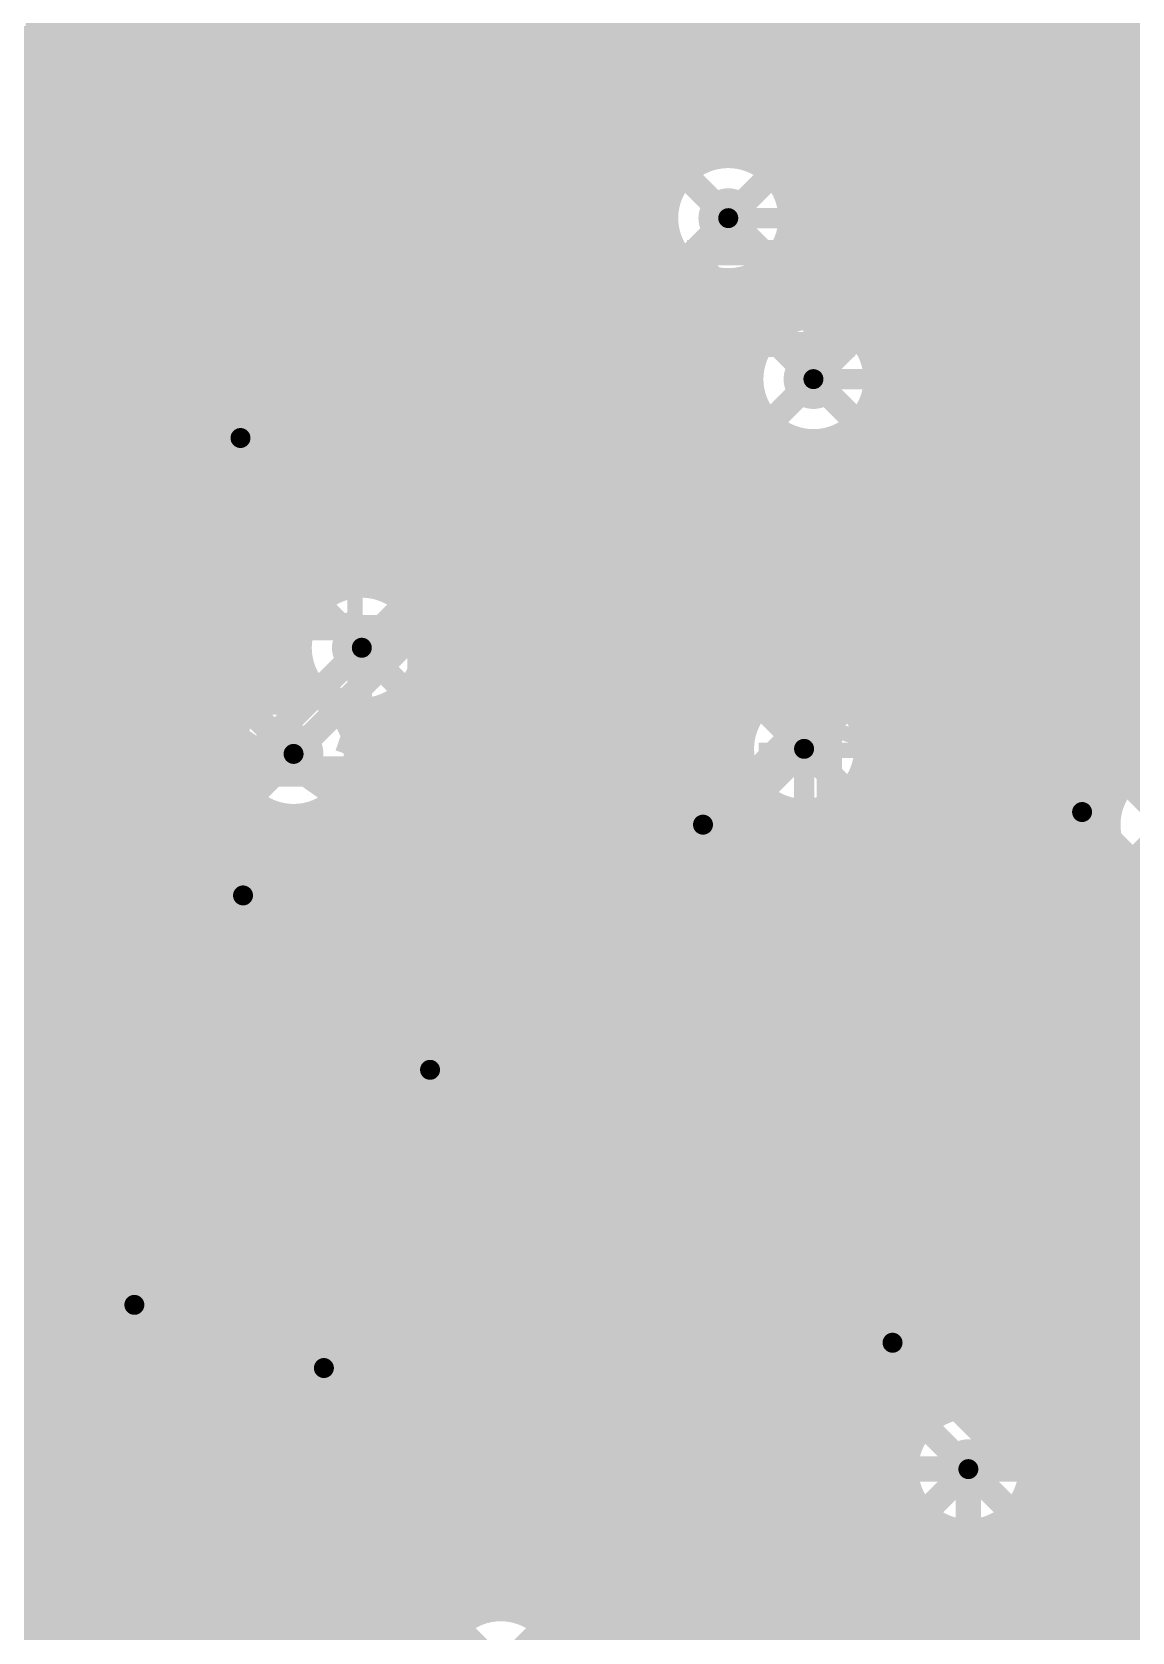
# Model space of a CAD drawing. Extents: x -11 to 221, y -93 to 178.
# Drawn here: x 78.35 to 89.4, y 75.07 to 91.15 of the extents above; entities that cross this region are included whole.
import ezdxf

# ---------------------------------------------------------------- set-up
doc = ezdxf.new("R2010")
doc.units = 0
doc.header["$MEASUREMENT"] = 0
doc.layers.get('0').update_dxf_attribs({"linetype": 'CONTINUOUS'})
for name, color, linetype in [('26-349-0_BOT', 7, 'CONTINUOUS'), ('26-349-0_DRD', 7, 'CONTINUOUS'), ('26-349-0_DRL', 2, 'CONTINUOUS'), ('26-349-0_IN1', 3, 'CONTINUOUS'), ('26-349-0_IN2', 5, 'CONTINUOUS'), ('26-349-0_SMT', 14, 'CONTINUOUS'), ('26-349-0_SPT', 9, 'CONTINUOUS'), ('26-349-0_SST', 12, 'CONTINUOUS'), ('26-349-0_TOP', 11, 'CONTINUOUS'), ('THRUHOLE_TAP', 15, 'CONTINUOUS')]:
    doc.layers.add(name, color=color, linetype=linetype)

# ---------------------------------------------------------------- blocks, each defined once
blk = doc.blocks.new('ROUND_78')
at = {"const_width": 0.29972}
blk.add_lwpolyline([(-0.14986, 0, 1), (0.14986, 0, 1)], format="xyb", close=True, dxfattribs=at)
blk = doc.blocks.new('ROUND_102')
at = {"const_width": 0.10033}
blk.add_lwpolyline([(-0.050164, 0, 1), (0.050164, 0, 1)], format="xyb", close=True, dxfattribs=at)
blk = doc.blocks.new('ROUND_82')
at = {"const_width": 0.29972}
blk.add_lwpolyline([(-0.14986, 0, 1), (0.14986, 0, 1)], format="xyb", close=True, dxfattribs=at)
blk = doc.blocks.new('RECTANGLE_3')
blk.add_solid([(0.4826, 0.4064), (0.4826, -0.4064), (-0.4826, 0.4064), (-0.4826, -0.4064)])
blk = doc.blocks.new('RECTANGLE_40')
blk.add_solid([(0.635, 0.508), (0.635, -0.508), (-0.635, 0.508), (-0.635, -0.508)])
blk = doc.blocks.new('RECTANGLE_56')
blk.add_solid([(0.3429, 0.635), (0.3429, -0.635), (-0.3429, 0.635), (-0.3429, -0.635)])
blk = doc.blocks.new('ROUND_88')
at = {"const_width": 0.10033}
blk.add_lwpolyline([(-0.050164, 0, 1), (0.050164, 0, 1)], format="xyb", close=True, dxfattribs=at)

msp = doc.modelspace()

# ---------------------------------------------------------------- linework, layer by layer
at = {"layer": '26-349-0_BOT'}
for points, const_width in [([(157.988, 89.281), (85.344, 89.281)], 0.2032), ([(150.114, 87.63), (150.08098, 87.66302), (86.19998, 87.66302)], 0.2032), ([(156.21, 84.963), (81.661, 84.963)], 0.2032), ([(86.106, 83.947), (86.614, 84.455), (150.622, 84.455), (150.749, 84.328)], 0.2032), ([(148.8694, 78.232), (148.844, 78.232), (146.177, 80.899), (104.394, 80.899), (104.267, 81.026), (83.8454, 81.026), (80.9752, 83.8962)], 0.2032), ([(87.757, 76.708), (86.614, 75.565), (83.947, 75.565), (83.058, 74.676)], 0.254)]:
    msp.add_lwpolyline(points, dxfattribs=dict(at, const_width=const_width))
at = {"layer": '26-349-0_DRD', "const_width": 0.254}
for points in [[(84.074, 90.551), (84.074, 88.011)], [(86.614, 90.551), (84.074, 90.551)], [(86.614, 90.551), (84.074, 88.011)], [(86.614, 88.011), (84.074, 90.551)], [(86.614, 88.011), (86.614, 90.551)], [(84.92998, 88.93302), (84.92998, 86.39302)], [(87.46998, 88.93302), (84.92998, 88.93302)], [(87.46998, 88.93302), (84.92998, 86.39302)], [(87.46998, 86.39302), (84.92998, 88.93302)], [(87.46998, 86.39302), (87.46998, 88.93302)], [(79.1718, 88.3412), (79.1718, 85.8012)], [(81.7118, 88.3412), (79.1718, 88.3412)], [(81.7118, 88.3412), (79.1718, 85.8012)], [(81.7118, 85.8012), (79.1718, 88.3412)], [(79.1718, 88.3412), (79.1718, 85.8012)], [(81.7118, 88.3412), (79.1718, 88.3412)], [(81.7118, 88.3412), (79.1718, 85.8012)], [(81.7118, 85.8012), (79.1718, 88.3412)], [(81.7118, 85.8012), (81.7118, 88.3412)], [(81.7118, 85.8012), (81.7118, 88.3412)], [(84.074, 88.011), (86.614, 88.011)], [(84.92998, 86.39302), (87.46998, 86.39302)], [(80.391, 86.233), (80.391, 83.693)], [(82.931, 86.233), (80.391, 86.233)], [(82.931, 86.233), (80.391, 83.693)], [(82.931, 83.693), (80.391, 86.233)], [(82.931, 83.693), (82.931, 86.233)], [(79.1718, 85.8012), (81.7118, 85.8012)], [(79.1718, 85.8012), (81.7118, 85.8012)], [(79.7052, 85.1662), (79.7052, 82.6262)], [(82.2452, 85.1662), (79.7052, 85.1662)], [(82.2452, 85.1662), (79.7052, 82.6262)], [(82.2452, 82.6262), (79.7052, 85.1662)], [(82.2452, 82.6262), (82.2452, 85.1662)], [(84.836, 85.217), (84.836, 82.677)], [(87.376, 85.217), (84.836, 85.217)], [(87.376, 85.217), (84.836, 82.677)], [(87.376, 82.677), (84.836, 85.217)], [(87.376, 82.677), (87.376, 85.217)], [(87.63, 84.582), (87.63, 82.042)], [(90.17, 84.582), (87.63, 84.582)], [(90.17, 84.582), (87.63, 82.042)], [(90.17, 82.042), (87.63, 84.582)], [(87.63, 84.582), (87.63, 82.042)], [(90.17, 84.582), (87.63, 84.582)], [(90.17, 84.582), (87.63, 82.042)], [(90.17, 82.042), (87.63, 84.582)], [(83.82, 84.455), (83.82, 81.915)], [(86.36, 84.455), (83.82, 84.455)], [(86.36, 84.455), (83.82, 81.915)], [(86.36, 81.915), (83.82, 84.455)], [(83.82, 84.455), (83.82, 81.915)], [(86.36, 84.455), (83.82, 84.455)], [(86.36, 84.455), (83.82, 81.915)], [(86.36, 81.915), (83.82, 84.455)], [(86.36, 81.915), (86.36, 84.455)], [(86.36, 81.915), (86.36, 84.455)], [(88.519, 84.455), (88.519, 81.915)], [(91.059, 84.455), (88.519, 84.455)], [(91.059, 84.455), (88.519, 81.915)], [(91.059, 81.915), (88.519, 84.455)], [(78.6892, 83.7438), (76.1492, 83.7438)], [(78.6892, 83.7438), (76.1492, 81.2038)], [(78.6892, 81.2038), (76.1492, 83.7438)], [(78.6892, 83.7438), (76.1492, 83.7438)], [(78.6892, 83.7438), (76.1492, 81.2038)], [(78.6892, 81.2038), (76.1492, 83.7438)], [(78.6892, 81.2038), (78.6892, 83.7438)], [(78.6892, 81.2038), (78.6892, 83.7438)], [(79.1972, 83.7438), (79.1972, 81.2038)], [(81.7372, 83.7438), (79.1972, 83.7438)], [(81.7372, 83.7438), (79.1972, 81.2038)], [(81.7372, 81.2038), (79.1972, 83.7438)], [(79.1972, 83.7438), (79.1972, 81.2038)], [(81.7372, 83.7438), (79.1972, 83.7438)], [(81.7372, 83.7438), (79.1972, 81.2038)], [(81.7372, 81.2038), (79.1972, 83.7438)], [(79.1972, 83.7438), (79.1972, 81.2038)], [(81.7372, 83.7438), (79.1972, 83.7438)], [(81.7372, 83.7438), (79.1972, 81.2038)], [(81.7372, 81.2038), (79.1972, 83.7438)], [(80.391, 83.693), (82.931, 83.693)], [(81.7372, 81.2038), (81.7372, 83.7438)], [(81.7372, 81.2038), (81.7372, 83.7438)], [(81.7372, 81.2038), (81.7372, 83.7438)], [(79.7052, 82.6262), (82.2452, 82.6262)], [(84.836, 82.677), (87.376, 82.677)], [(81.0768, 81.9912), (81.0768, 79.4512)], [(83.6168, 81.9912), (81.0768, 81.9912)], [(83.6168, 81.9912), (81.0768, 79.4512)], [(83.6168, 79.4512), (81.0768, 81.9912)], [(81.0768, 81.9912), (81.0768, 79.4512)], [(83.6168, 81.9912), (81.0768, 81.9912)], [(83.6168, 81.9912), (81.0768, 79.4512)], [(83.6168, 79.4512), (81.0768, 81.9912)], [(83.6168, 79.4512), (83.6168, 81.9912)], [(83.6168, 79.4512), (83.6168, 81.9912)], [(83.82, 81.915), (86.36, 81.915)], [(83.82, 81.915), (86.36, 81.915)], [(87.63, 82.042), (90.17, 82.042)], [(87.63, 82.042), (90.17, 82.042)], [(88.519, 81.915), (91.059, 81.915)], [(76.1492, 81.2038), (78.6892, 81.2038)], [(76.1492, 81.2038), (78.6892, 81.2038)], [(79.1972, 81.2038), (81.7372, 81.2038)], [(79.1972, 81.2038), (81.7372, 81.2038)], [(79.1972, 81.2038), (81.7372, 81.2038)], [(78.6892, 80.5688), (76.1492, 80.5688)], [(78.6892, 80.5688), (76.1492, 78.0288)], [(78.6892, 78.0288), (76.1492, 80.5688)], [(78.6892, 80.5688), (76.1492, 80.5688)], [(78.6892, 80.5688), (76.1492, 78.0288)], [(78.6892, 78.0288), (76.1492, 80.5688)], [(78.6892, 78.0288), (78.6892, 80.5688)], [(78.6892, 78.0288), (78.6892, 80.5688)], [(80.645, 79.629), (78.105, 79.629)], [(80.645, 79.629), (78.105, 77.089)], [(80.645, 77.089), (78.105, 79.629)], [(80.645, 77.089), (80.645, 79.629)], [(81.0768, 79.4512), (83.6168, 79.4512)], [(81.0768, 79.4512), (83.6168, 79.4512)], [(85.725, 79.248), (85.725, 76.708)], [(88.265, 79.248), (85.725, 79.248)], [(88.265, 79.248), (85.725, 76.708)], [(88.265, 76.708), (85.725, 79.248)], [(85.725, 79.248), (85.725, 76.708)], [(88.265, 79.248), (85.725, 79.248)], [(88.265, 79.248), (85.725, 76.708)], [(88.265, 76.708), (85.725, 79.248)], [(88.265, 76.708), (88.265, 79.248)], [(88.265, 76.708), (88.265, 79.248)], [(80.01, 78.994), (80.01, 76.454)], [(82.55, 78.994), (80.01, 78.994)], [(82.55, 78.994), (80.01, 76.454)], [(82.55, 76.454), (80.01, 78.994)], [(80.01, 78.994), (80.01, 76.454)], [(82.55, 78.994), (80.01, 78.994)], [(82.55, 78.994), (80.01, 76.454)], [(82.55, 76.454), (80.01, 78.994)], [(82.55, 76.454), (82.55, 78.994)], [(82.55, 76.454), (82.55, 78.994)], [(78.7908, 78.8162), (76.2508, 78.8162)], [(78.7908, 78.8162), (76.2508, 76.2762)], [(78.7908, 76.2762), (76.2508, 78.8162)], [(78.7908, 78.8162), (76.2508, 78.8162)], [(78.7908, 78.8162), (76.2508, 76.2762)], [(78.7908, 76.2762), (76.2508, 78.8162)], [(78.7908, 78.8162), (76.2508, 78.8162)], [(78.7908, 78.8162), (76.2508, 76.2762)], [(78.7908, 76.2762), (76.2508, 78.8162)], [(78.7908, 78.8162), (76.2508, 78.8162)], [(78.7908, 78.8162), (76.2508, 76.2762)], [(78.7908, 76.2762), (76.2508, 78.8162)], [(78.7908, 76.2762), (78.7908, 78.8162)], [(78.7908, 76.2762), (78.7908, 78.8162)], [(78.7908, 76.2762), (78.7908, 78.8162)], [(78.7908, 76.2762), (78.7908, 78.8162)], [(76.1492, 78.0288), (78.6892, 78.0288)], [(76.1492, 78.0288), (78.6892, 78.0288)], [(86.487, 77.978), (86.487, 75.438)], [(89.027, 77.978), (86.487, 77.978)], [(89.027, 77.978), (86.487, 75.438)], [(89.027, 75.438), (86.487, 77.978)], [(89.027, 75.438), (89.027, 77.978)], [(78.105, 77.089), (80.645, 77.089)], [(85.725, 76.708), (88.265, 76.708)], [(85.725, 76.708), (88.265, 76.708)], [(80.01, 76.454), (82.55, 76.454)], [(80.01, 76.454), (82.55, 76.454)], [(76.2508, 76.2762), (78.7908, 76.2762)], [(76.2508, 76.2762), (78.7908, 76.2762)], [(76.2508, 76.2762), (78.7908, 76.2762)], [(76.2508, 76.2762), (78.7908, 76.2762)], [(81.788, 75.946), (81.788, 73.406)], [(84.328, 75.946), (81.788, 75.946)], [(84.328, 75.946), (81.788, 73.406)], [(84.328, 73.406), (81.788, 75.946)], [(84.328, 73.406), (84.328, 75.946)], [(86.487, 75.438), (89.027, 75.438)]]:
    msp.add_lwpolyline(points, dxfattribs=at)
at = {"layer": '26-349-0_IN1', "const_width": 0.254}
for points in [[(86.0552, 103.3272), (86.0552, 89.45118)], [(85.8266, 103.0986), (85.8266, 89.82964)], [(85.598, 102.87), (85.598, 89.9668)], [(85.3694, 102.6414), (85.3694, 90.01252)], [(85.1408, 100.1903), (85.1408, 89.98204)], [(89.4842, 100.0379), (89.4842, 83.85048)], [(84.9122, 99.89058), (84.9122, 89.87028)], [(89.2556, 99.7966), (89.2556, 83.95208)], [(84.6836, 99.70008), (84.6836, 89.59596)], [(89.027, 99.63658), (89.027, 84.03082)], [(83.312, 99.51974), (83.312, 75.3618)], [(83.5406, 99.45878), (83.5406, 75.22464)], [(83.7692, 99.43338), (83.7692, 74.84618)], [(83.9978, 99.44354), (83.9978, 74.36866)], [(84.2264, 99.48672), (84.2264, 74.26706)], [(84.455, 99.57054), (84.455, 83.54822)], [(87.884, 99.48164), (87.884, 77.42682)], [(88.1126, 99.441), (88.1126, 77.34808)], [(88.3412, 99.43592), (88.3412, 83.78444)], [(88.5698, 99.46386), (88.5698, 83.96478)], [(88.7984, 99.5299), (88.7984, 84.0359)], [(81.4832, 98.7552), (81.4832, 85.67166)], [(81.2546, 98.5266), (81.2546, 85.57006)], [(79.6544, 96.9264), (79.6544, 79.03464)], [(79.4258, 96.6978), (79.4258, 79.08798)], [(79.1972, 96.4692), (79.1972, 79.06766)], [(78.9686, 96.2406), (78.9686, 78.96606)], [(78.74, 96.012), (78.74, 78.72222)], [(78.486, 95.758), (78.486, 65.405), (71.374, 65.405)], [(78.5114, 95.7834), (78.5114, 56.48706)], [(81.026, 95.01378), (81.026, 87.51062)], [(79.883, 94.85122), (79.883, 87.54364)], [(80.7974, 94.7674), (80.7974, 87.71128)], [(80.1116, 94.70136), (80.1116, 87.72398)], [(80.3402, 94.64802), (80.3402, 87.7951)], [(80.5688, 94.6658), (80.5688, 87.79002)], [(86.2838, 94.56928), (86.2838, 88.38946)], [(87.6554, 94.42704), (87.6554, 77.4319)], [(86.5124, 94.19082), (86.5124, 88.32342)], [(87.4268, 94.15018), (87.4268, 77.36078)], [(86.741, 94.0562), (86.741, 88.15578)], [(86.9696, 94.01048), (86.9696, 51.562)], [(87.1982, 94.03842), (87.1982, 77.18044)], [(83.0834, 92.46108), (83.0834, 75.40752)], [(81.7118, 92.31884), (81.7118, 85.69198)], [(81.9404, 92.04198), (81.9404, 85.63864)], [(82.8548, 92.08262), (82.8548, 81.24698)], [(82.169, 91.93022), (82.169, 85.48878)], [(82.3976, 91.90228), (82.3976, 81.45018)], [(82.6262, 91.948), (82.6262, 81.39684)], [(121.26722, 91.1098), (78.486, 91.1098)], [(121.44756, 90.8812), (78.486, 90.8812)], [(167.32504, 90.6526), (78.486, 90.6526)], [(162.03422, 90.424), (78.486, 90.424)], [(161.88436, 90.1954), (78.486, 90.1954)], [(85.09, 89.9668), (78.486, 89.9668)], [(157.734, 89.9668), (85.598, 89.9668)], [(84.7725, 89.7382), (78.486, 89.7382)], [(157.4165, 89.7382), (85.9155, 89.7382)], [(84.64804, 89.5096), (78.486, 89.5096)], [(157.29204, 89.5096), (86.03742, 89.5096)], [(84.61248, 89.281), (78.486, 89.281)], [(157.25648, 89.281), (86.07552, 89.281)], [(84.64804, 89.0524), (78.486, 89.0524)], [(84.6836, 88.96604), (84.6836, 83.79206)], [(157.29204, 89.0524), (86.03742, 89.0524)], [(86.0552, 89.10828), (86.0552, 88.3793)], [(84.7725, 88.8238), (78.486, 88.8238)], [(157.4165, 88.8238), (85.9155, 88.8238)], [(84.9122, 88.68918), (84.9122, 83.89366)], [(85.8266, 88.72982), (85.8266, 88.2904)], [(85.09, 88.5952), (78.486, 88.5952)], [(85.1408, 88.57742), (85.1408, 83.91398)], [(85.3694, 88.54948), (85.3694, 83.86064)], [(85.598, 88.5952), (85.598, 88.07704)], [(157.734, 88.5952), (85.598, 88.5952)], [(85.99932, 88.3666), (78.486, 88.3666)], [(171.577, 88.3666), (86.40064, 88.3666)], [(85.64372, 88.138), (78.486, 88.138)], [(149.58822, 88.138), (86.75624, 88.138)], [(85.51164, 87.9094), (78.486, 87.9094)], [(149.43836, 87.9094), (86.88832, 87.9094)], [(80.03794, 87.6808), (78.486, 87.6808)], [(85.46846, 87.6808), (80.84566, 87.6808)], [(149.38502, 87.6808), (86.9315, 87.6808)], [(79.81696, 87.4522), (78.486, 87.4522)], [(85.49894, 87.4522), (81.06664, 87.4522)], [(149.4028, 87.4522), (86.90102, 87.4522)], [(79.72552, 87.2236), (78.486, 87.2236)], [(85.61578, 87.2236), (81.15808, 87.2236)], [(85.598, 87.24646), (85.598, 84.47278)], [(149.5044, 87.2236), (86.78418, 87.2236)], [(85.8266, 87.0331), (85.8266, 84.62264)], [(86.741, 87.17026), (86.741, 84.31022)], [(79.71282, 86.995), (78.486, 86.995)], [(85.90026, 86.995), (81.16824, 86.995)], [(86.0552, 86.94674), (86.0552, 84.67598)], [(86.2838, 86.93658), (86.2838, 84.65566)], [(149.75078, 86.995), (86.49716, 86.995)], [(86.5124, 87.00008), (86.5124, 84.55406)], [(79.77632, 86.7664), (78.486, 86.7664)], [(106.61904, 86.7664), (81.10728, 86.7664)], [(79.883, 86.59876), (79.883, 82.91322)], [(81.026, 86.63178), (81.026, 85.32622)], [(79.94142, 86.5378), (78.486, 86.5378)], [(80.1116, 86.41842), (80.1116, 83.11388)], [(80.7974, 86.43112), (80.7974, 84.60486)], [(106.34218, 86.5378), (80.94218, 86.5378)], [(106.23042, 86.3092), (78.486, 86.3092)], [(80.3402, 86.3473), (80.3402, 84.25942)], [(80.5688, 86.34984), (80.5688, 84.50326)], [(106.20248, 86.0806), (78.486, 86.0806)], [(106.2482, 85.852), (78.486, 85.852)], [(81.34604, 85.6234), (78.486, 85.6234)], [(106.38282, 85.6234), (81.97596, 85.6234)], [(81.06918, 85.3948), (78.486, 85.3948)], [(106.76128, 85.3948), (82.25028, 85.3948)], [(80.95742, 85.1662), (78.486, 85.1662)], [(155.50642, 85.1662), (82.36204, 85.1662)], [(80.92948, 84.9376), (78.486, 84.9376)], [(139.065, 84.9376), (82.39252, 84.9376)], [(80.9752, 84.709), (78.486, 84.709)], [(81.01076, 84.62518), (80.9752, 84.62518)], [(139.065, 84.709), (82.3468, 84.709)], [(80.53578, 84.4804), (78.486, 84.4804)], [(85.60562, 84.4804), (82.20964, 84.4804)], [(139.065, 84.4804), (86.60638, 84.4804)], [(82.169, 84.43722), (82.169, 81.42986)], [(80.33512, 84.2518), (78.486, 84.2518)], [(81.62544, 84.23148), (81.661, 84.23062)], [(81.7118, 84.23402), (81.7118, 81.08442)], [(85.44052, 84.2518), (81.83118, 84.2518)], [(81.9404, 84.28736), (81.9404, 81.32826)], [(139.065, 84.2518), (86.77148, 84.2518)], [(80.25384, 84.0232), (78.486, 84.0232)], [(85.37702, 84.0232), (81.69402, 84.0232)], [(88.72728, 84.0232), (86.83244, 84.0232)], [(95.58528, 84.0232), (89.07018, 84.0232)], [(80.2513, 83.7946), (78.486, 83.7946)], [(84.68614, 83.7946), (81.6991, 83.7946)], [(88.34882, 83.7946), (86.82228, 83.7946)], [(80.32242, 83.566), (78.486, 83.566)], [(80.3402, 83.53298), (80.3402, 83.19262)], [(84.46516, 83.566), (81.62798, 83.566)], [(88.2142, 83.566), (86.73084, 83.566)], [(86.741, 83.58378), (86.741, 51.562)], [(80.50276, 83.3374), (78.486, 83.3374)], [(84.37372, 83.3374), (81.44764, 83.3374)], [(81.4832, 83.37042), (81.4832, 73.85304)], [(88.16848, 83.3374), (86.50986, 83.3374)], [(86.5124, 83.3374), (86.5124, 51.562)], [(80.5688, 83.2866), (80.5688, 83.1977)], [(80.7974, 83.185), (80.7974, 83.12658)], [(81.2546, 83.22056), (81.2546, 73.88352)], [(85.8266, 83.27136), (85.8266, 67.6529)], [(86.0552, 83.21802), (86.0552, 67.58178)], [(86.2838, 83.2358), (86.2838, 67.40144)], [(80.10398, 83.1088), (78.486, 83.1088)], [(84.36102, 83.1088), (80.83042, 83.1088)], [(81.026, 83.16722), (81.026, 82.94624)], [(88.19642, 83.1088), (85.81644, 83.1088)], [(79.8576, 82.8802), (78.486, 82.8802)], [(84.42452, 82.8802), (81.07426, 82.8802)], [(88.30818, 82.8802), (85.75548, 82.8802)], [(84.455, 82.82178), (84.455, 74.02322)], [(88.3412, 82.83956), (88.3412, 77.14742)], [(79.756, 82.6516), (78.486, 82.6516)], [(84.58962, 82.6516), (81.17586, 82.6516)], [(84.6836, 82.5754), (84.6836, 73.59142)], [(88.58504, 82.6516), (85.59038, 82.6516)], [(85.598, 82.65922), (85.598, 72.91578)], [(88.5698, 82.65922), (88.5698, 51.562)], [(88.7984, 82.5881), (88.7984, 51.562)], [(89.027, 82.59064), (89.027, 51.562)], [(89.28862, 82.6516), (89.21496, 82.6516)], [(89.2556, 82.67192), (89.2556, 51.562)], [(79.73822, 82.423), (78.486, 82.423)], [(92.0242, 82.423), (81.19618, 82.423)], [(84.9122, 82.4738), (84.9122, 73.4695)], [(85.1408, 82.45602), (85.1408, 73.152)], [(85.3694, 82.50936), (85.3694, 73.06564)], [(89.4842, 82.51952), (89.4842, 51.562)], [(79.79156, 82.1944), (78.486, 82.1944)], [(92.15882, 82.1944), (81.14284, 82.1944)], [(79.94142, 81.9658), (78.486, 81.9658)], [(79.883, 82.03438), (79.883, 78.88478)], [(92.53728, 81.9658), (80.99298, 81.9658)], [(81.026, 82.00136), (81.026, 73.8378)], [(139.065, 81.7372), (78.486, 81.7372)], [(80.1116, 81.83372), (80.1116, 51.562)], [(80.3402, 81.75244), (80.3402, 51.562)], [(80.5688, 81.7499), (80.5688, 73.32218)], [(80.7974, 81.82102), (80.7974, 73.70064)], [(139.065, 81.5086), (78.486, 81.5086)], [(81.87436, 81.28), (78.486, 81.28)], [(139.065, 81.28), (82.81924, 81.28)], [(81.69402, 81.0514), (78.486, 81.0514)], [(103.19004, 81.0514), (82.99958, 81.0514)], [(81.6229, 80.8228), (78.486, 80.8228)], [(102.91318, 80.8228), (83.0707, 80.8228)], [(81.62544, 80.5942), (78.486, 80.5942)], [(102.80142, 80.5942), (83.06562, 80.5942)], [(81.70672, 80.3656), (78.486, 80.3656)], [(81.7118, 80.35798), (81.7118, 73.74128)], [(102.77348, 80.3656), (82.98688, 80.3656)], [(81.90738, 80.137), (78.486, 80.137)], [(94.08922, 80.137), (82.78622, 80.137)], [(82.8548, 80.19542), (82.8548, 75.37704)], [(81.9404, 80.1116), (81.9404, 73.46696)], [(82.169, 80.01), (82.169, 51.562)], [(82.3976, 79.99222), (82.3976, 74.99096)], [(82.6262, 80.04556), (82.6262, 75.26528)], [(93.93936, 79.9084), (78.486, 79.9084)], [(93.88602, 79.6798), (78.486, 79.6798)], [(93.9038, 79.4512), (78.486, 79.4512)], [(94.0054, 79.2226), (78.486, 79.2226)], [(79.01178, 78.994), (78.486, 78.994)], [(94.25178, 78.994), (79.73822, 78.994)], [(78.7654, 78.7654), (78.486, 78.7654)], [(139.065, 78.7654), (79.98206, 78.7654)], [(78.6638, 78.5368), (78.486, 78.5368)], [(108.839, 78.5368), (80.08366, 78.5368)], [(78.64602, 78.3082), (78.486, 78.3082)], [(108.5215, 78.3082), (80.10398, 78.3082)], [(78.69936, 78.0796), (78.486, 78.0796)], [(108.39704, 78.0796), (80.05064, 78.0796)], [(78.74, 77.99578), (78.74, 74.18578)], [(78.84922, 77.851), (78.486, 77.851)], [(78.9686, 77.7494), (78.9686, 74.33564)], [(79.883, 77.83322), (79.883, 74.02322)], [(108.36148, 77.851), (79.90078, 77.851)], [(108.39704, 77.6224), (78.486, 77.6224)], [(79.1972, 77.6478), (79.1972, 74.38898)], [(79.4258, 77.63002), (79.4258, 74.36866)], [(79.6544, 77.68336), (79.6544, 74.26706)], [(87.503, 77.3938), (78.486, 77.3938)], [(108.5215, 77.3938), (88.011, 77.3938)], [(87.1855, 77.1652), (78.486, 77.1652)], [(91.00058, 77.1652), (88.3285, 77.1652)], [(87.06104, 76.9366), (78.486, 76.9366)], [(90.79992, 76.9366), (88.45042, 76.9366)], [(87.02548, 76.708), (78.486, 76.708)], [(90.71864, 76.708), (88.48852, 76.708)], [(87.06104, 76.4794), (78.486, 76.4794)], [(90.7161, 76.4794), (88.45042, 76.4794)], [(88.3412, 76.26858), (88.3412, 51.562)], [(87.1855, 76.2508), (78.486, 76.2508)], [(87.1982, 76.23556), (87.1982, 51.562)], [(90.78722, 76.2508), (88.3285, 76.2508)], [(87.503, 76.0222), (78.486, 76.0222)], [(87.4268, 76.05522), (87.4268, 51.562)], [(87.6554, 75.9841), (87.6554, 51.562)], [(87.884, 75.98664), (87.884, 51.562)], [(90.96756, 76.0222), (88.011, 76.0222)], [(88.1126, 76.06792), (88.1126, 51.562)], [(93.35262, 75.7936), (78.486, 75.7936)], [(93.73108, 75.565), (78.486, 75.565)], [(82.74304, 75.3364), (78.486, 75.3364)], [(139.065, 75.3364), (83.37296, 75.3364)], [(82.46618, 75.1078), (78.486, 75.1078)], [(139.065, 75.1078), (83.64728, 75.1078)]]:
    msp.add_lwpolyline(points, dxfattribs=at)
for points in [[(85.344, 90.01252, 0.4142136), (84.61248, 89.281)], [(86.07552, 89.281, 0.4142136), (85.344, 90.01252)], [(84.61248, 89.281, 0.4142136), (85.344, 88.54948)], [(85.344, 88.54948, 0.4142136), (86.07552, 89.281)], [(86.19998, 88.39454, 0.4142136), (85.46846, 87.66302)], [(86.9315, 87.66302, 0.4142136), (86.19998, 88.39454)], [(80.4418, 87.80272, 0.4142136), (79.71028, 87.0712)], [(81.17332, 87.0712, 0.4142136), (80.4418, 87.80272)], [(85.46846, 87.66302, 0.4142136), (86.19998, 86.9315)], [(86.19998, 86.9315, 0.4142136), (86.9315, 87.66302)], [(79.71028, 87.0712, 0.4142136), (80.4418, 86.33968)], [(80.4418, 86.33968, 0.4142136), (81.17332, 87.0712)], [(81.661, 85.69452, 0.4142136), (80.92948, 84.963)], [(82.39252, 84.963, 0.4142136), (81.661, 85.69452)], [(80.92948, 84.963, 0.120364), (81.01186, 84.62575)], [(81.661, 84.23148, 0.4142136), (82.39252, 84.963)], [(80.9752, 84.62772, 0.4142136), (80.24368, 83.8962)], [(86.106, 84.67852, 0.4142136), (85.37448, 83.947)], [(86.83752, 83.947, 0.4142136), (86.106, 84.67852)], [(81.70672, 83.8962, 0.1195822), (81.62538, 84.23145)], [(88.9, 84.04352, 0.4142136), (88.16848, 83.312)], [(88.9, 84.04352, 0.4142136), (88.16848, 83.312)], [(89.42578, 83.82, 0.2033857), (88.9, 84.0431)], [(89.42578, 83.82, 0.2033857), (88.9, 84.0431)], [(80.24368, 83.8962, 0.4142136), (80.9752, 83.16468)], [(80.9752, 83.16468, 0.4142136), (81.70672, 83.8962)], [(85.09, 83.91652, 0.4142136), (84.35848, 83.185)], [(85.09, 83.91652, 0.4142136), (84.35848, 83.185)], [(85.37956, 83.85556, 0.1022621), (85.09, 83.91541)], [(85.37956, 83.85556, 0.1022621), (85.09, 83.91541)], [(85.37448, 83.947, 0.0313146), (85.38021, 83.85564)], [(86.106, 83.21548, 0.4142136), (86.83752, 83.947)], [(89.789, 83.91652, 0.1306301), (89.42579, 83.81998)], [(80.4672, 83.20532, 0.4142136), (79.73568, 82.4738)], [(80.4672, 83.20532, 0.4142136), (79.73568, 82.4738)], [(81.19872, 82.4738, 0.4142136), (80.4672, 83.20532)], [(81.19872, 82.4738, 0.4142136), (80.4672, 83.20532)], [(84.35848, 83.185, 0.4142136), (85.09, 82.45348)], [(84.35848, 83.185, 0.4142136), (85.09, 82.45348)], [(85.09, 82.45348, 0.4142136), (85.82152, 83.185)], [(85.09, 82.45348, 0.4142136), (85.82152, 83.185)], [(85.82152, 83.185, 0.0304521), (85.8161, 83.27386)], [(85.82152, 83.185, 0.0304521), (85.8161, 83.27386)], [(85.81644, 83.2739, 0.101915), (86.106, 83.21426)], [(88.16848, 83.312, 0.4142136), (88.9, 82.58048)], [(88.16848, 83.312, 0.4142136), (88.9, 82.58048)], [(88.9, 82.58048, 0.1306292), (89.26321, 82.67702)], [(88.9, 82.58048, 0.1306292), (89.26321, 82.67702)], [(89.26322, 82.677, 0.2033857), (89.789, 82.4539)], [(79.73568, 82.4738, 0.4142136), (80.4672, 81.74228)], [(79.73568, 82.4738, 0.4142136), (80.4672, 81.74228)], [(80.4672, 81.74228, 0.4142136), (81.19872, 82.4738)], [(80.4672, 81.74228, 0.4142136), (81.19872, 82.4738)], [(82.3468, 81.45272, 0.4142136), (81.61528, 80.7212)], [(83.07832, 80.7212, 0.4142136), (82.3468, 81.45272)], [(81.61528, 80.7212, 0.4142136), (82.3468, 79.98968)], [(82.3468, 79.98968, 0.4142136), (83.07832, 80.7212)], [(79.375, 79.09052, 0.4142136), (78.64348, 78.359)], [(80.10652, 78.359, 0.4142136), (79.375, 79.09052)], [(78.64348, 78.359, 0.4142136), (79.375, 77.62748)], [(79.375, 77.62748, 0.4142136), (80.10652, 78.359)], [(87.757, 77.43952, 0.4142136), (87.02548, 76.708)], [(88.48852, 76.708, 0.4142136), (87.757, 77.43952)], [(87.02548, 76.708, 0.4142136), (87.757, 75.97648)], [(87.757, 75.97648, 0.4142136), (88.48852, 76.708)], [(83.058, 75.40752, 0.4142136), (82.32648, 74.676)], [(83.78952, 74.676, 0.4142136), (83.058, 75.40752)]]:
    msp.add_lwpolyline(points, format="xyb", dxfattribs=at)
at = {"layer": '26-349-0_IN2', "const_width": 0.254}
for points in [[(78.4098, 112.141), (78.4098, 52.959)], [(78.6384, 112.141), (78.6384, 52.959)], [(78.867, 112.141), (78.867, 52.959)], [(79.0956, 112.141), (79.0956, 52.959)], [(79.3242, 112.141), (79.3242, 52.959)], [(79.5528, 112.141), (79.5528, 52.959)], [(79.7814, 112.141), (79.7814, 52.959)], [(80.01, 112.141), (80.01, 52.959)], [(80.2386, 112.141), (80.2386, 52.959)], [(80.4672, 112.141), (80.4672, 84.26704)], [(80.6958, 112.141), (80.6958, 84.46008)], [(80.9244, 112.141), (80.9244, 84.52358)], [(81.153, 112.141), (81.153, 85.33384)], [(81.3816, 112.141), (81.3816, 85.52688)], [(81.6102, 112.141), (81.6102, 85.59038)], [(85.2678, 111.4933), (85.2678, 89.90584)], [(85.4964, 111.24946), (85.4964, 89.8906)], [(85.725, 108.93298), (85.725, 89.78138)], [(85.9536, 108.76788), (85.9536, 89.43848)], [(86.1822, 108.71708), (86.1822, 88.29294)], [(85.0392, 100.21824), (85.0392, 89.83218)], [(89.3826, 100.07346), (89.3826, 83.66506)], [(84.8106, 99.93376), (84.8106, 89.61628)], [(84.582, 99.75342), (84.582, 73.51522)], [(89.154, 99.84486), (89.154, 52.959)], [(83.2104, 99.67214), (83.2104, 75.2856)], [(83.439, 99.58578), (83.439, 75.17638)], [(84.3534, 99.63658), (84.3534, 73.99528)], [(87.7824, 99.6188), (87.7824, 77.33792)], [(88.6968, 99.60102), (88.6968, 52.959)], [(88.9254, 99.695), (88.9254, 52.959)], [(83.6676, 99.5426), (83.6676, 74.83348)], [(83.8962, 99.53752), (83.8962, 74.28484)], [(84.1248, 99.568), (84.1248, 74.21118)], [(88.011, 99.55784), (88.011, 77.28458)], [(88.2396, 99.53498), (88.2396, 77.11186)], [(88.4682, 99.55022), (88.4682, 52.959)], [(86.4108, 94.50578), (86.4108, 88.25738)], [(87.5538, 94.4499), (87.5538, 78.26756)], [(86.6394, 94.2213), (86.6394, 88.11514)], [(86.868, 94.12478), (86.868, 78.59522)], [(87.0966, 94.1197), (87.0966, 78.6003)], [(87.3252, 94.20606), (87.3252, 78.51394)], [(82.9818, 92.47378), (82.9818, 75.30084)], [(81.8388, 92.29852), (81.8388, 85.56752)], [(82.0674, 92.08262), (82.0674, 85.44306)], [(82.5246, 92.02166), (82.5246, 75.01128)], [(82.7532, 92.13088), (82.7532, 75.22718)], [(82.296, 92.00896), (82.296, 52.959)], [(151.47798, 91.0844), (73.787, 91.0844)], [(174.117, 90.8558), (73.787, 90.8558)], [(174.117, 90.6272), (73.787, 90.6272)], [(174.117, 90.3986), (73.787, 90.3986)], [(174.117, 90.17), (73.787, 90.17)], [(174.117, 89.9414), (73.787, 89.9414)], [(84.88426, 89.7128), (72.009, 89.7128)], [(157.52826, 89.7128), (85.8012, 89.7128)], [(84.7471, 89.4842), (72.009, 89.4842)], [(157.3911, 89.4842), (85.9409, 89.4842)], [(84.71408, 89.2556), (72.009, 89.2556)], [(157.35808, 89.2556), (85.97392, 89.2556)], [(84.76742, 89.027), (72.009, 89.027)], [(157.41142, 89.027), (85.92058, 89.027)], [(85.9536, 89.12098), (85.9536, 88.24214)], [(84.8106, 88.94572), (84.8106, 73.4187)], [(84.9376, 88.7984), (72.009, 88.7984)], [(85.0392, 88.72982), (85.0392, 73.13422)], [(85.2678, 88.65616), (85.2678, 72.99452)], [(85.4964, 88.66886), (85.4964, 84.10448)], [(85.725, 88.77808), (85.725, 88.07704)], [(157.5816, 88.7984), (85.74786, 88.7984)], [(174.117, 88.5698), (72.009, 88.5698)], [(174.117, 88.3412), (72.009, 88.3412)], [(85.75802, 88.1126), (72.009, 88.1126)], [(149.7076, 88.1126), (86.64194, 88.1126)], [(85.6107, 87.884), (72.009, 87.884)], [(149.53742, 87.884), (86.78926, 87.884)], [(85.57006, 87.6554), (72.009, 87.6554)], [(149.48408, 87.6554), (86.8299, 87.6554)], [(85.61578, 87.4268), (72.009, 87.4268)], [(149.5171, 87.4268), (86.78418, 87.4268)], [(85.77326, 87.1982), (72.009, 87.1982)], [(85.725, 87.249), (85.725, 84.44738)], [(149.65426, 87.1982), (86.62416, 87.1982)], [(86.6394, 87.2109), (86.6394, 84.28228)], [(85.9536, 87.0839), (85.9536, 84.5566)], [(86.1822, 87.0331), (86.1822, 84.57184)], [(86.4108, 87.06866), (86.4108, 84.49818)], [(174.117, 86.9696), (72.009, 86.9696)], [(174.117, 86.741), (72.009, 86.741)], [(106.4514, 86.5124), (72.009, 86.5124)], [(106.32948, 86.2838), (72.009, 86.2838)], [(106.30662, 86.0552), (72.009, 86.0552)], [(106.37012, 85.8266), (72.009, 85.8266)], [(106.56062, 85.598), (72.009, 85.598)], [(81.1784, 85.3694), (72.009, 85.3694)], [(155.7274, 85.3694), (82.14106, 85.3694)], [(81.05648, 85.1408), (72.009, 85.1408)], [(155.60548, 85.1408), (82.26552, 85.1408)], [(81.03362, 84.9122), (72.009, 84.9122)], [(150.51278, 84.9122), (82.28838, 84.9122)], [(81.09712, 84.6836), (72.009, 84.6836)], [(150.2283, 84.6836), (82.22488, 84.6836)], [(81.153, 84.58962), (81.153, 84.50072)], [(82.0674, 84.4804), (82.0674, 52.959)], [(80.6831, 84.455), (72.009, 84.455)], [(81.28762, 84.455), (81.26476, 84.455)], [(81.3816, 84.39912), (81.3816, 84.37626)], [(81.6102, 84.33562), (81.6102, 78.25994)], [(81.8388, 84.35848), (81.8388, 78.01356)], [(85.73262, 84.455), (82.03184, 84.455)], [(150.13178, 84.455), (86.47684, 84.455)], [(80.43926, 84.2264), (72.009, 84.2264)], [(85.54212, 84.2264), (81.51114, 84.2264)], [(150.1267, 84.2264), (86.66988, 84.2264)], [(80.3529, 83.9978), (72.009, 83.9978)], [(85.47862, 83.9978), (81.5975, 83.9978)], [(150.21306, 83.9978), (86.73338, 83.9978)], [(80.35798, 83.7692), (72.009, 83.7692)], [(85.50148, 83.7692), (81.59242, 83.7692)], [(85.4964, 83.78698), (85.4964, 72.87006)], [(89.55278, 83.7692), (86.71052, 83.7692)], [(80.4545, 83.5406), (72.009, 83.5406)], [(80.4672, 83.52282), (80.4672, 52.959)], [(85.6234, 83.5406), (81.4959, 83.5406)], [(89.2683, 83.5406), (86.58606, 83.5406)], [(86.6394, 83.61172), (86.6394, 78.4987)], [(80.6958, 83.33232), (80.6958, 77.96022)], [(81.3816, 83.4136), (81.3816, 78.3463)], [(85.725, 83.44408), (85.725, 67.55892)], [(85.9536, 83.33486), (85.9536, 67.51574)], [(86.4108, 83.39582), (86.4108, 78.21422)], [(80.73898, 83.312), (72.009, 83.312)], [(80.9244, 83.26882), (80.9244, 78.2447)], [(81.153, 83.29168), (81.153, 78.34122)], [(89.17178, 83.312), (81.21142, 83.312)], [(86.1822, 83.32216), (86.1822, 67.3608)], [(89.1667, 83.0834), (75.01128, 83.0834)], [(89.25306, 82.8548), (75.35418, 82.8548)], [(89.3826, 82.7024), (89.3826, 52.959)], [(89.4969, 82.6262), (75.4634, 82.6262)], [(112.2934, 82.3976), (75.47864, 82.3976)], [(156.35478, 82.169), (75.40498, 82.169)], [(156.4513, 81.9404), (75.18908, 81.9404)], [(156.73578, 81.7118), (72.009, 81.7118)], [(174.117, 81.4832), (72.009, 81.4832)], [(174.117, 81.2546), (72.009, 81.2546)], [(174.117, 81.026), (72.009, 81.026)], [(103.0224, 80.7974), (72.009, 80.7974)], [(102.90048, 80.5688), (72.009, 80.5688)], [(102.87762, 80.3402), (72.009, 80.3402)], [(94.2086, 80.1116), (72.009, 80.1116)], [(94.03842, 79.883), (72.009, 79.883)], [(93.98508, 79.6544), (72.009, 79.6544)], [(94.0181, 79.4258), (72.009, 79.4258)], [(94.15526, 79.1972), (72.009, 79.1972)], [(156.8196, 78.9686), (72.009, 78.9686)], [(92.33662, 78.74), (72.009, 78.74)], [(86.65972, 78.5114), (72.009, 78.5114)], [(90.3224, 78.5114), (87.33028, 78.5114)], [(80.9879, 78.2828), (72.009, 78.2828)], [(86.44382, 78.2828), (81.56956, 78.2828)], [(90.20048, 78.2828), (87.54618, 78.2828)], [(80.74406, 78.0542), (72.009, 78.0542)], [(86.37016, 78.0542), (81.81594, 78.0542)], [(90.17762, 78.0542), (87.61984, 78.0542)], [(80.6577, 77.8256), (72.009, 77.8256)], [(86.38286, 77.8256), (81.9023, 77.8256)], [(86.4108, 77.74178), (86.4108, 52.959)], [(90.24112, 77.8256), (87.6046, 77.8256)], [(80.66278, 77.597), (72.009, 77.597)], [(86.49208, 77.597), (81.89722, 77.597)], [(90.43162, 77.597), (87.49538, 77.597)], [(87.5538, 77.6859), (87.5538, 77.3049)], [(80.6958, 77.48778), (80.6958, 69.07022)], [(81.8388, 77.4319), (81.8388, 69.12356)], [(86.6394, 77.4573), (86.6394, 56.77408)], [(87.3252, 77.44206), (87.3252, 77.1652)], [(80.7593, 77.3684), (72.009, 77.3684)], [(86.83498, 77.3684), (81.8007, 77.3684)], [(86.868, 77.36078), (86.868, 56.98998)], [(87.0966, 77.3557), (87.0966, 57.06364)], [(123.28398, 77.3684), (87.15248, 77.3684)], [(81.04378, 77.1398), (72.009, 77.1398)], [(80.9244, 77.2033), (80.9244, 69.3547)], [(81.153, 77.10678), (81.153, 69.45122)], [(81.3816, 77.1017), (81.3816, 69.4563)], [(87.29726, 77.1398), (81.51622, 77.1398)], [(81.6102, 77.18806), (81.6102, 69.36994)], [(123.33224, 77.1398), (88.2142, 77.1398)], [(87.1601, 76.9112), (72.009, 76.9112)], [(123.49226, 76.9112), (88.3539, 76.9112)], [(87.12708, 76.6826), (72.009, 76.6826)], [(141.2494, 76.6826), (88.38692, 76.6826)], [(87.18042, 76.454), (72.009, 76.454)], [(155.71978, 76.454), (88.33358, 76.454)], [(88.2396, 76.3016), (88.2396, 52.959)], [(87.3506, 76.2254), (72.009, 76.2254)], [(87.3252, 76.24826), (87.3252, 57.0484)], [(87.5538, 76.1111), (87.5538, 56.93918)], [(88.011, 76.13142), (88.011, 52.959)], [(148.7424, 76.2254), (88.16086, 76.2254)], [(109.01426, 75.9968), (72.009, 75.9968)], [(87.7824, 76.07808), (87.7824, 56.59628)], [(108.8771, 75.7682), (72.009, 75.7682)], [(108.84408, 75.5396), (72.009, 75.5396)], [(108.89742, 75.311), (72.009, 75.311)], [(82.5754, 75.0824), (76.53528, 75.0824)], [(109.0676, 75.0824), (83.53806, 75.0824)]]:
    msp.add_lwpolyline(points, dxfattribs=at)
for points in [[(85.344, 89.91092, 0.4142136), (84.71408, 89.281)], [(85.97392, 89.281, 0.4142136), (85.344, 89.91092)], [(84.71408, 89.281, 0.4142136), (85.344, 88.65108)], [(85.344, 88.65108, 0.4142136), (85.97392, 89.281)], [(86.19998, 88.29294, 0.4142136), (85.57006, 87.66302)], [(86.8299, 87.66302, 0.4142136), (86.19998, 88.29294)], [(85.57006, 87.66302, 0.4142136), (86.19998, 87.0331)], [(86.19998, 87.0331, 0.4142136), (86.8299, 87.66302)], [(81.661, 85.59292, 0.4142136), (81.03108, 84.963)], [(82.29092, 84.963, 0.4142136), (81.661, 85.59292)], [(81.03108, 84.963, 0.4142136), (81.661, 84.33308)], [(81.661, 84.33308, 0.4142136), (82.29092, 84.963)], [(80.9752, 84.52612, 0.4142136), (80.34528, 83.8962)], [(81.60512, 83.8962, 0.4142136), (80.9752, 84.52612)], [(86.106, 84.57692, 0.4142136), (85.47608, 83.947)], [(86.73592, 83.947, 0.4142136), (86.106, 84.57692)], [(80.34528, 83.8962, 0.4142136), (80.9752, 83.26628)], [(80.9752, 83.26628, 0.4142136), (81.60512, 83.8962)], [(85.47608, 83.947, 0.4142136), (86.106, 83.31708)], [(86.106, 83.31708, 0.4142136), (86.73592, 83.947)], [(89.789, 83.81492, 0.4142136), (89.15908, 83.185)], [(89.15908, 83.185, 0.4142136), (89.789, 82.55508)], [(86.995, 78.60792, 0.4142136), (86.36508, 77.978)], [(86.995, 78.60792, 0.4142136), (86.36508, 77.978)], [(87.62492, 77.978, 0.4142136), (86.995, 78.60792)], [(87.62492, 77.978, 0.4142136), (86.995, 78.60792)], [(81.28, 78.35392, 0.4142136), (80.65008, 77.724)], [(81.28, 78.35392, 0.4142136), (80.65008, 77.724)], [(81.90992, 77.724, 0.4142136), (81.28, 78.35392)], [(81.90992, 77.724, 0.4142136), (81.28, 78.35392)], [(86.36508, 77.978, 0.4142136), (86.995, 77.34808)], [(86.36508, 77.978, 0.4142136), (86.995, 77.34808)], [(86.995, 77.34808, 0.4142136), (87.62492, 77.978)], [(86.995, 77.34808, 0.4142136), (87.62492, 77.978)], [(80.65008, 77.724, 0.4142136), (81.28, 77.09408)], [(80.65008, 77.724, 0.4142136), (81.28, 77.09408)], [(81.28, 77.09408, 0.4142136), (81.90992, 77.724)], [(81.28, 77.09408, 0.4142136), (81.90992, 77.724)], [(87.757, 77.33792, 0.4142136), (87.12708, 76.708)], [(88.38692, 76.708, 0.4142136), (87.757, 77.33792)], [(87.12708, 76.708, 0.4142136), (87.757, 76.07808)], [(87.757, 76.07808, 0.4142136), (88.38692, 76.708)], [(83.058, 75.30592, 0.4142136), (82.42808, 74.676)], [(83.68792, 74.676, 0.4142136), (83.058, 75.30592)]]:
    msp.add_lwpolyline(points, format="xyb", dxfattribs=at)
at = {"layer": '26-349-0_SST', "const_width": 0.1524}
for points in [[(79.43342, 90.50528), (79.43342, 90.14968), (79.60106, 90.0303), (79.77124, 90.0303), (79.94142, 90.14968), (79.94142, 90.50528), (78.92542, 90.50528)], [(79.43342, 90.2081), (78.92542, 90.0303)], [(79.26324, 89.1921), (79.26324, 89.66708), (79.94142, 89.43086), (79.94142, 89.31148), (78.92542, 89.31148)], [(79.43342, 88.77046), (79.43342, 88.41486), (79.26324, 88.3539), (79.09306, 88.3539), (78.92542, 88.41486), (78.92542, 88.77046), (79.09306, 88.82888), (79.26324, 88.82888), (79.94142, 88.59266)], [(80.2005, 84.8995), (80.2005, 87.8205), (78.5622, 87.8205), (78.5622, 84.8995), (80.2005, 84.8995)], [(80.74406, 85.2043), (80.57642, 85.26526), (80.57642, 85.62086), (80.74406, 85.67928), (81.42224, 85.67928), (81.59242, 85.62086), (81.59242, 85.26526), (81.42224, 85.2043)], [(86.6648, 84.65058), (85.81644, 84.65058), (85.6488, 84.71154), (85.6488, 85.06714), (85.81644, 85.12556), (86.6648, 85.12556)], [(90.4748, 84.65058), (89.62644, 84.65058), (89.4588, 84.71154), (89.4588, 85.06714), (89.62644, 85.12556), (90.4748, 85.12556)], [(80.74406, 84.84108), (80.57642, 84.7217), (80.57642, 84.48548), (80.74406, 84.3661), (80.91424, 84.3661), (81.25206, 84.60486), (81.59242, 84.3661), (81.59242, 84.84108)], [(80.2005, 81.7245), (80.2005, 84.6455), (78.5622, 84.6455), (78.5622, 81.7245), (80.2005, 81.7245)], [(77.44206, 83.8073), (77.27442, 83.86826), (77.27442, 84.22386), (77.44206, 84.28228), (78.12024, 84.28228), (78.29042, 84.22386), (78.29042, 83.86826), (78.12024, 83.8073)], [(85.98662, 83.81238), (85.98662, 84.28736), (86.6648, 84.05114), (86.6648, 83.93176), (85.6488, 83.93176)], [(89.9668, 84.22894), (89.9668, 83.87334), (89.79662, 83.81238), (89.62644, 83.81238), (89.4588, 83.87334), (89.4588, 84.22894), (89.62644, 84.28736), (89.79662, 84.28736), (90.4748, 84.05114)], [(80.57642, 83.5279), (80.57642, 84.00288), (81.25206, 83.5279), (81.42224, 83.5279), (81.59242, 83.58886), (81.59242, 83.94446), (81.42224, 84.00288)], [(77.44206, 83.44408), (77.27442, 83.3247), (77.27442, 83.08848), (77.44206, 82.9691), (77.61224, 82.9691), (77.95006, 83.20786), (78.29042, 82.9691), (78.29042, 83.44408)], [(81.50606, 82.6643), (81.33842, 82.72526), (81.33842, 83.08086), (81.50606, 83.13928), (82.18424, 83.13928), (82.35442, 83.08086), (82.35442, 82.72526), (82.18424, 82.6643)], [(87.63, 78.5622), (87.63, 78.3336), (84.455, 78.3336), (84.455, 82.8802), (87.63, 82.8802), (87.63, 78.5622)], [(91.44, 78.5622), (91.44, 78.3336), (88.265, 78.3336), (88.265, 82.8802), (91.44, 82.8802), (91.44, 78.5622)], [(77.44206, 82.60588), (77.27442, 82.4865), (77.27442, 82.25028), (77.44206, 82.1309), (77.61224, 82.1309), (77.95006, 82.36966), (78.29042, 82.1309), (78.29042, 82.60588)], [(81.84642, 81.88706), (81.84642, 82.24266), (82.01406, 82.30108), (82.18424, 82.30108), (82.35442, 82.24266), (82.35442, 81.88706), (82.18424, 81.8261), (82.01406, 81.8261), (81.33842, 82.06486)], [(78.5495, 81.4705), (78.5495, 78.5495), (80.1878, 78.5495), (80.1878, 81.4705), (78.5495, 81.4705)], [(82.1055, 78.5495), (82.1055, 81.4705), (80.4672, 81.4705), (80.4672, 78.5495), (82.1055, 78.5495)], [(77.44206, 80.2513), (77.27442, 80.31226), (77.27442, 80.66786), (77.44206, 80.72628), (78.12024, 80.72628), (78.29042, 80.66786), (78.29042, 80.31226), (78.12024, 80.2513)], [(77.27442, 79.7687), (78.29042, 79.4131), (78.29042, 79.88808)], [(79.5274, 78.15834), (79.5274, 77.80274), (79.69758, 77.68336), (79.86776, 77.68336), (80.0354, 77.80274), (80.0354, 78.15834), (79.0194, 78.15834)], [(79.5274, 77.86116), (79.0194, 77.68336)], [(84.2645, 77.6605), (84.2645, 74.7395), (85.9028, 74.7395), (85.9028, 77.6605), (84.2645, 77.6605)], [(91.186, 73.533), (91.186, 77.597), (86.614, 77.597), (86.614, 75.819), (86.868, 75.565), (86.614, 75.311), (86.614, 73.533), (91.186, 73.533)], [(79.5274, 77.26172), (79.5274, 76.90612), (79.35976, 76.84516), (79.18958, 76.84516), (79.0194, 76.90612), (79.0194, 77.26172), (79.18958, 77.32014), (79.35976, 77.32014), (80.0354, 77.08392)], [(83.4644, 76.63434), (83.4644, 76.27874), (83.63458, 76.15936), (83.80476, 76.15936), (83.9724, 76.27874), (83.9724, 76.63434), (82.9564, 76.63434)], [(83.4644, 76.33716), (82.9564, 76.15936)], [(82.9564, 75.67676), (83.9724, 75.32116), (83.9724, 75.79614)]]:
    msp.add_lwpolyline(points, dxfattribs=at)
at = {"layer": '26-349-0_TOP'}
for points, const_width in [([(85.344, 89.281), (85.725, 89.662), (85.725, 102.235), (83.2612, 104.6988), (83.185, 104.6988)], 0.2032), ([(86.19998, 87.66302), (86.19998, 98.77298), (88.265, 100.838), (88.265, 100.965)], 0.2032), ([(81.28, 99.6188), (81.3562, 99.6188), (83.185, 97.79), (83.185, 76.073), (85.725, 73.533), (85.725, 66.929)], 0.2032), ([(86.995, 81.915), (86.995, 94.742)], 0.2032), ([(80.4418, 87.0712), (79.375, 87.0712)], 0.2032), ([(80.4418, 87.0712), (79.375, 87.0712)], 0.2032), ([(79.375, 85.6488), (76.2, 85.6488)], 0.2032), ([(79.375, 85.6488), (79.375, 83.8962)], 0.2032), ([(81.661, 84.963), (81.661, 82.55), (79.8322, 80.7212), (79.375, 80.7212)], 0.2032), ([(80.9752, 83.8962), (79.375, 83.8962)], 0.2032), ([(86.0298, 81.915), (86.106, 81.9912), (86.106, 83.947)], 0.2032), ([(88.9, 81.915), (88.9, 83.312)], 0.2032), ([(88.9, 83.312), (88.9, 81.915)], 0.2032), ([(85.09, 81.915), (85.09, 83.185)], 0.2032), ([(85.09, 83.185), (85.09, 81.915)], 0.2032), ([(79.375, 82.4738), (80.4672, 82.4738)], 0.2032), ([(79.375, 82.4738), (80.4672, 82.4738)], 0.2032), ([(80.4672, 82.4738), (79.375, 82.4738)], 0.2032), ([(79.375, 80.7212), (76.2, 80.7212)], 0.2032), ([(81.28, 80.7212), (82.3468, 80.7212)], 0.2032), ([(81.28, 80.7212), (82.3468, 80.7212)], 0.2032), ([(81.28, 77.724), (81.28, 79.2988)], 0.635), ([(81.28, 79.2988), (81.28, 77.724)], 0.635), ([(86.995, 79.3242), (86.995, 77.978)], 0.635), ([(86.995, 77.978), (86.995, 79.3242)], 0.635), ([(85.09, 79.3242), (85.09, 76.9112)], 0.381), ([(88.9, 79.3242), (88.9, 75.692), (90.043, 74.549)], 0.254), ([(79.375, 79.2988), (79.375, 78.359)], 0.2032), ([(87.757, 75.565), (87.757, 76.708)], 0.254), ([(87.757, 75.565), (87.6808, 75.4888), (85.09, 75.4888)], 0.254)]:
    msp.add_lwpolyline(points, dxfattribs=dict(at, const_width=const_width))

# ---------------------------------------------------------------- block references
at = {"layer": '26-349-0_BOT'}
for p in [(85.344, 89.281), (86.19998, 87.66302), (80.4418, 87.0712), (81.661, 84.963), (80.9752, 83.8962), (86.106, 83.947), (85.09, 83.185), (88.9, 83.312), (80.4672, 82.4738), (82.3468, 80.7212), (79.375, 78.359), (86.995, 77.978), (81.28, 77.724), (87.757, 76.708)]:
    msp.add_blockref('ROUND_78', p, dxfattribs=at)
at = {"layer": '26-349-0_DRL'}
for p in [(85.344, 89.281), (86.19998, 87.66302), (80.4418, 87.0712), (81.661, 84.963), (80.9752, 83.8962), (86.106, 83.947), (88.9, 83.312), (85.09, 83.185), (80.4672, 82.4738), (82.3468, 80.7212), (79.375, 78.359), (86.995, 77.978), (81.28, 77.724), (87.757, 76.708)]:
    msp.add_blockref('ROUND_102', p, dxfattribs=at)
at = {"layer": '26-349-0_IN1'}
for name, p in [('ROUND_78', (85.344, 89.281)), ('ROUND_78', (86.19998, 87.66302)), ('ROUND_78', (80.4418, 87.0712)), ('ROUND_78', (81.661, 84.963)), ('ROUND_78', (80.9752, 83.8962)), ('ROUND_82', (86.106, 83.947)), ('ROUND_78', (85.09, 83.185)), ('ROUND_78', (88.9, 83.312)), ('ROUND_78', (80.4672, 82.4738)), ('ROUND_78', (82.3468, 80.7212)), ('ROUND_78', (79.375, 78.359)), ('ROUND_78', (86.995, 77.978)), ('ROUND_78', (81.28, 77.724)), ('ROUND_78', (87.757, 76.708))]:
    msp.add_blockref(name, p, dxfattribs=at)
at = {"layer": '26-349-0_IN2'}
for name, p in [('ROUND_82', (85.344, 89.281)), ('ROUND_82', (86.19998, 87.66302)), ('ROUND_78', (80.4418, 87.0712)), ('ROUND_78', (81.661, 84.963)), ('ROUND_78', (80.9752, 83.8962)), ('ROUND_78', (86.106, 83.947)), ('ROUND_78', (85.09, 83.185)), ('ROUND_78', (88.9, 83.312)), ('ROUND_78', (80.4672, 82.4738)), ('ROUND_78', (82.3468, 80.7212)), ('ROUND_78', (79.375, 78.359)), ('ROUND_78', (86.995, 77.978)), ('ROUND_78', (81.28, 77.724)), ('ROUND_78', (87.757, 76.708))]:
    msp.add_blockref(name, p, dxfattribs=at)
at = {"layer": '26-349-0_SMT'}
for name, p in [('RECTANGLE_3', (79.375, 87.0712)), ('RECTANGLE_3', (79.375, 85.6488)), ('RECTANGLE_3', (79.375, 83.8962)), ('RECTANGLE_3', (79.375, 82.4738)), ('RECTANGLE_56', (85.09, 81.915)), ('RECTANGLE_56', (86.0298, 81.915)), ('RECTANGLE_56', (86.995, 81.915)), ('RECTANGLE_56', (88.9, 81.915)), ('RECTANGLE_3', (79.375, 80.7212)), ('RECTANGLE_3', (81.28, 80.7212)), ('RECTANGLE_56', (85.09, 79.3242)), ('RECTANGLE_56', (86.995, 79.3242)), ('RECTANGLE_56', (88.9, 79.3242)), ('RECTANGLE_3', (79.375, 79.2988)), ('RECTANGLE_3', (81.28, 79.2988)), ('RECTANGLE_3', (85.09, 76.9112)), ('RECTANGLE_40', (87.757, 75.565)), ('RECTANGLE_3', (85.09, 75.4888))]:
    msp.add_blockref(name, p, dxfattribs=at)
at = {"layer": '26-349-0_SPT'}
for name, p in [('RECTANGLE_3', (79.375, 87.0712)), ('RECTANGLE_3', (79.375, 85.6488)), ('RECTANGLE_3', (79.375, 83.8962)), ('RECTANGLE_3', (79.375, 82.4738)), ('RECTANGLE_56', (85.09, 81.915)), ('RECTANGLE_56', (86.0298, 81.915)), ('RECTANGLE_56', (86.995, 81.915)), ('RECTANGLE_56', (88.9, 81.915)), ('RECTANGLE_3', (79.375, 80.7212)), ('RECTANGLE_3', (81.28, 80.7212)), ('RECTANGLE_56', (85.09, 79.3242)), ('RECTANGLE_56', (86.995, 79.3242)), ('RECTANGLE_56', (88.9, 79.3242)), ('RECTANGLE_3', (79.375, 79.2988)), ('RECTANGLE_3', (81.28, 79.2988)), ('RECTANGLE_3', (85.09, 76.9112)), ('RECTANGLE_40', (87.757, 75.565)), ('RECTANGLE_3', (85.09, 75.4888))]:
    msp.add_blockref(name, p, dxfattribs=at)
at = {"layer": '26-349-0_TOP'}
for name, p in [('ROUND_78', (85.344, 89.281)), ('ROUND_78', (86.19998, 87.66302)), ('RECTANGLE_3', (79.375, 87.0712)), ('ROUND_78', (80.4418, 87.0712)), ('RECTANGLE_3', (79.375, 85.6488)), ('ROUND_78', (81.661, 84.963)), ('RECTANGLE_3', (79.375, 83.8962)), ('ROUND_78', (80.9752, 83.8962)), ('ROUND_78', (86.106, 83.947)), ('ROUND_78', (85.09, 83.185)), ('ROUND_78', (88.9, 83.312)), ('RECTANGLE_3', (79.375, 82.4738)), ('ROUND_78', (80.4672, 82.4738)), ('RECTANGLE_56', (85.09, 81.915)), ('RECTANGLE_56', (86.0298, 81.915)), ('RECTANGLE_56', (86.995, 81.915)), ('RECTANGLE_56', (88.9, 81.915)), ('RECTANGLE_3', (79.375, 80.7212)), ('RECTANGLE_3', (81.28, 80.7212)), ('ROUND_78', (82.3468, 80.7212)), ('RECTANGLE_56', (85.09, 79.3242)), ('RECTANGLE_56', (86.995, 79.3242)), ('RECTANGLE_56', (88.9, 79.3242)), ('RECTANGLE_3', (79.375, 79.2988)), ('RECTANGLE_3', (81.28, 79.2988)), ('ROUND_78', (79.375, 78.359)), ('ROUND_78', (86.995, 77.978)), ('ROUND_78', (81.28, 77.724)), ('RECTANGLE_3', (85.09, 76.9112)), ('ROUND_78', (87.757, 76.708)), ('RECTANGLE_40', (87.757, 75.565)), ('RECTANGLE_3', (85.09, 75.4888))]:
    msp.add_blockref(name, p, dxfattribs=at)
at = {"layer": 'THRUHOLE_TAP'}
for p in [(85.344, 89.281), (86.19998, 87.66302), (80.4418, 87.0712), (81.661, 84.963), (80.9752, 83.8962), (86.106, 83.947), (88.9, 83.312), (85.09, 83.185), (80.4672, 82.4738), (82.3468, 80.7212), (79.375, 78.359), (86.995, 77.978), (81.28, 77.724), (87.757, 76.708)]:
    msp.add_blockref('ROUND_88', p, dxfattribs=at)

doc.saveas('drawing.dxf')
